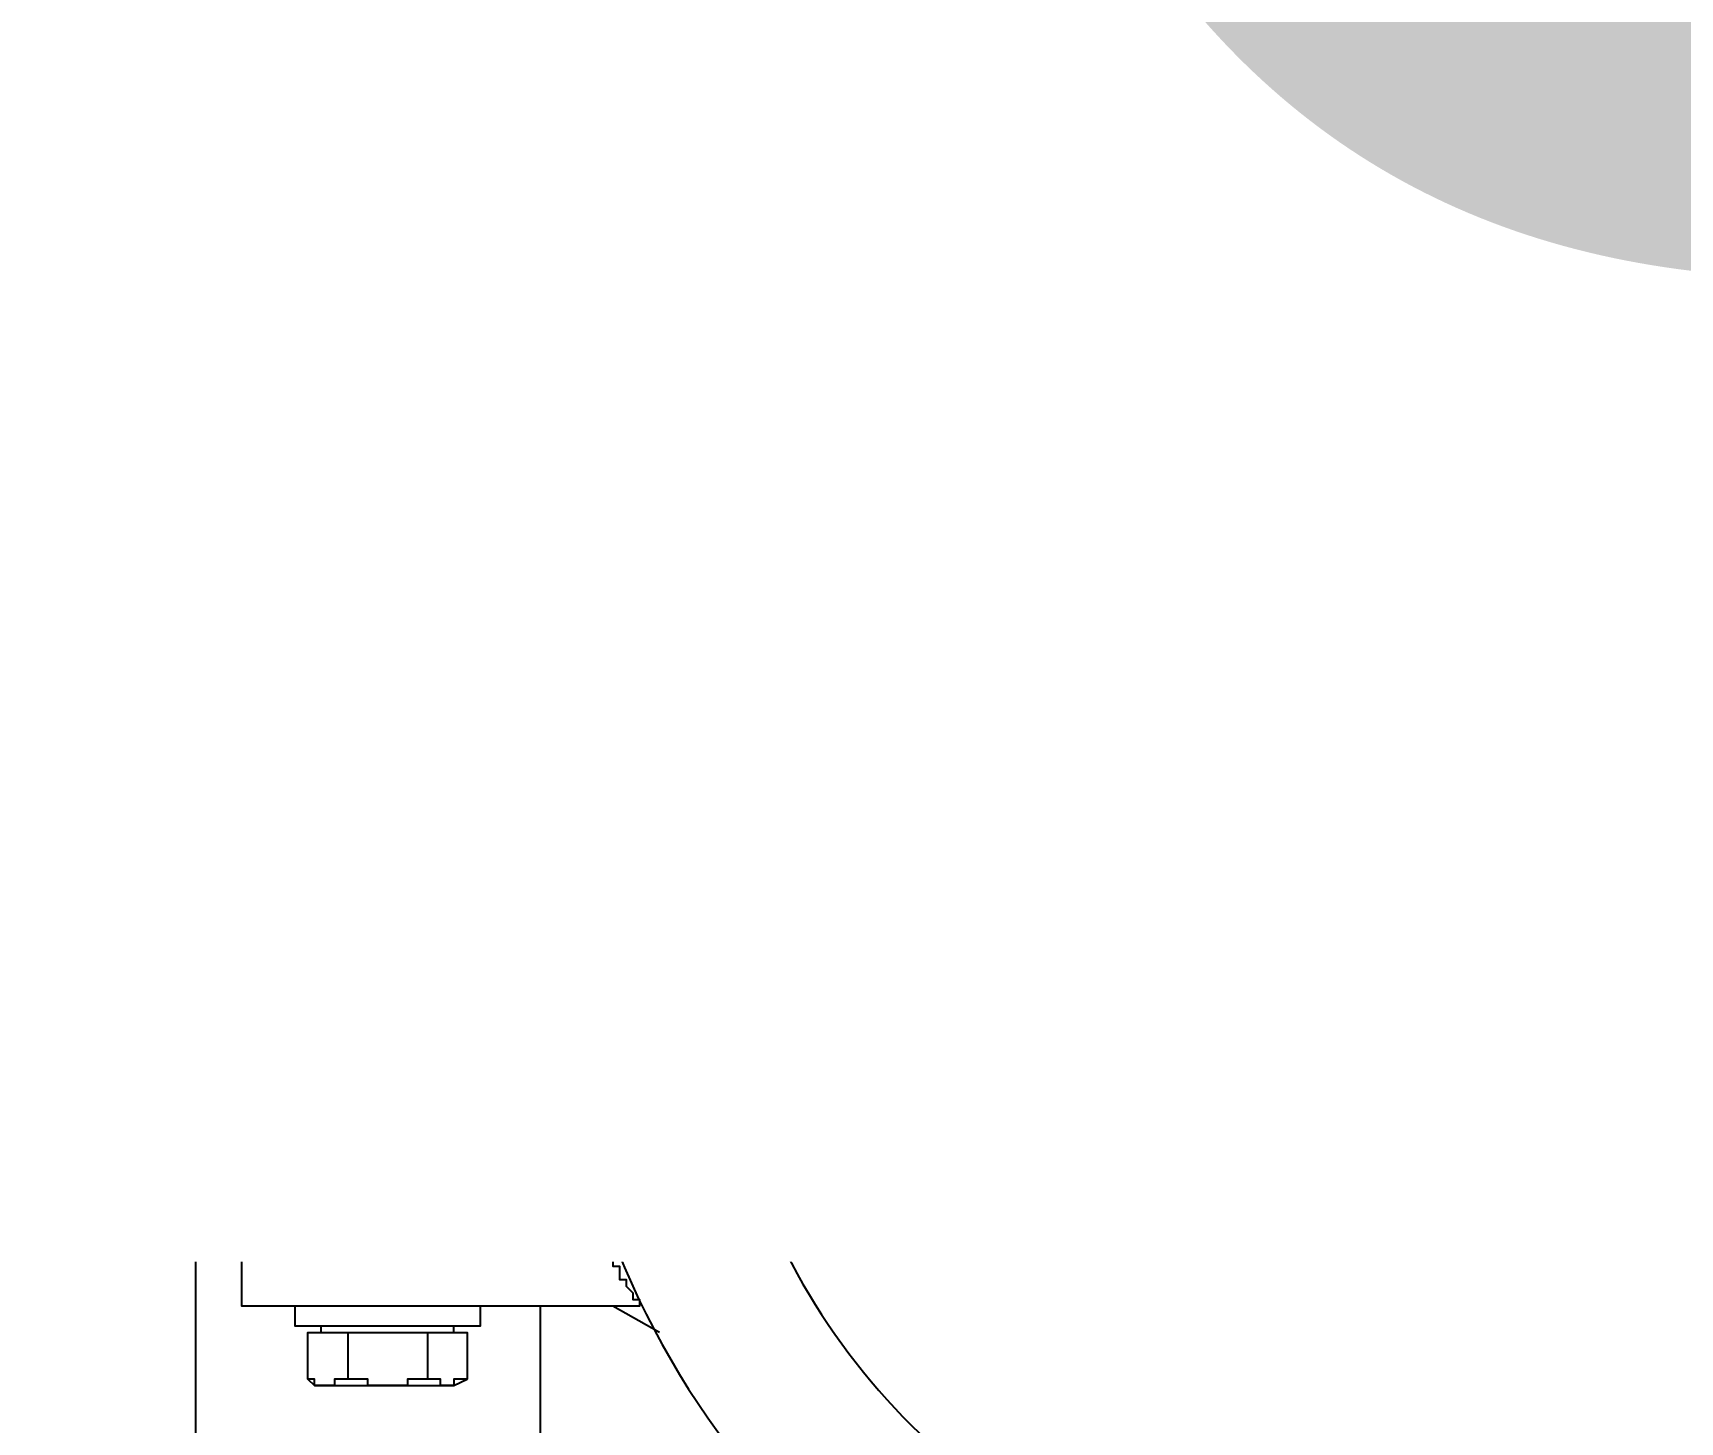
# Model space of a CAD drawing. Header units: millimetres. Extents: x -300 to 383236, y -195106 to -144646.
# Drawn here: x 8052.4 to 8265.1, y -175467.6 to -175288.2 of the extents above; entities that cross this region are included whole.
import ezdxf
from ezdxf.enums import TextEntityAlignment as Align

# ---------------------------------------------------------------- set-up
doc = ezdxf.new("R2010")
doc.units = ezdxf.units.MM
doc.header["$LTSCALE"] = 60
doc.set_wipeout_variables(frame=1)
doc.layers.add('C_TEXT_CONTAINER NO', color=7, linetype='Continuous')
doc.layers.add('PDF3_형상', color=7, linetype='Continuous')
doc.styles.add('Arial', font='arial.ttf')

# ---------------------------------------------------------------- blocks, each defined once
blk = doc.blocks.new('A$C688d464c')
at = {"layer": 'PDF3_형상', "color": 253, "lineweight": 25}
for points in [[(3121.49, -1707.69), (3121.49, -1713.68), (3088.13, -1713.68), (3082.13, -1711.97), (3077.86, -1707.69), (3076.14, -1701.7), (3076.14, -1514.29)], [(3086.41, -1698.28), (3127.48, -1698.28), (3127.48, -1707.69), (3088.13, -1707.69), (3083.85, -1705.99), (3082.13, -1701.7), (3082.13, -1516.01)], [(3124.92, -1519.43), (3124.92, -1655.49)], [(3193.38, -1622.12), (3190.82, -1620.41), (3187.39, -1621.26), (3185.68, -1623.83), (3186.53, -1626.39)], [(3194.23, -1622.12), (3211.35, -1652.07)], [(3202.79, -1657.21), (3185.68, -1626.39)], [(3201.08, -1630.68), (3206.22, -1630.68), (3207.08, -1631.53), (3208.78, -1632.39), (3210.49, -1632.39), (3211.35, -1633.24), (3213.07, -1634.1), (3213.91, -1635.82), (3214.77, -1636.67), (3215.63, -1638.38), (3216.49, -1639.23), (3216.49, -1640.95), (3217.34, -1642.66), (3217.34, -1646.94), (3216.49, -1648.64), (3216.49, -1650.36), (3215.63, -1651.22), (3214.77, -1652.92), (3213.91, -1653.78), (3213.07, -1655.49), (3212.21, -1656.35)], [(3209.64, -1649.5), (3211.35, -1644.37), (3211.35, -1639.23), (3208.78, -1634.96), (3204.5, -1631.53), (3199.37, -1631.53)], [(3190.82, -1635.82), (3189.1, -1640.95), (3189.1, -1646.08), (3191.66, -1650.36), (3195.95, -1653.78), (3201.08, -1653.78)], [(3212.21, -1637.53), (3212.21, -1638.38), (3213.07, -1639.23), (3213.07, -1640.95), (3213.91, -1641.81), (3213.91, -1646.08), (3213.07, -1646.94), (3213.07, -1648.64), (3212.21, -1649.5), (3212.21, -1650.36), (3211.35, -1651.22), (3212.21, -1650.36), (3212.21, -1649.5), (3213.07, -1648.64), (3213.07, -1647.8), (3213.91, -1646.94), (3213.91, -1641.81), (3213.07, -1640.95), (3213.07, -1639.23), (3212.21, -1639.23), (3212.21, -1638.38), (3211.35, -1636.67)], [(3206.22, -1659.77), (3204.5, -1659.77), (3203.64, -1660.63), (3198.51, -1660.63), (3196.8, -1659.77), (3195.95, -1659.77), (3194.23, -1658.91), (3192.52, -1658.05), (3191.66, -1657.21), (3190.82, -1656.35), (3189.96, -1654.64), (3189.1, -1653.78), (3188.24, -1652.07), (3187.39, -1651.22), (3187.39, -1649.5), (3186.53, -1647.8), (3186.53, -1644.37), (3187.39, -1643.51), (3187.39, -1641.81), (3188.24, -1640.09), (3188.24, -1639.23), (3189.1, -1637.53)], [(3205.36, -1642.66), (3202.79, -1638.38)], [(3195.09, -1642.66), (3197.65, -1646.94)], [(3115.51, -1646.08), (3115.51, -1652.07), (3094.96, -1652.07), (3094.96, -1646.08)], [(3100.1, -1652.07), (3100.1, -1646.08)], [(3110.38, -1652.07), (3110.38, -1646.08)], [(3189.96, -1650.36), (3190.82, -1650.36), (3190.82, -1651.22), (3191.66, -1652.07), (3191.66, -1652.92), (3192.52, -1652.92), (3192.52, -1653.78), (3193.38, -1653.78), (3193.38, -1654.64), (3194.23, -1654.64), (3195.09, -1655.49), (3195.95, -1655.49), (3196.8, -1656.35), (3202.79, -1656.35), (3196.8, -1656.35), (3195.95, -1655.49), (3195.09, -1655.49), (3194.23, -1654.64), (3193.38, -1654.64), (3193.38, -1653.78), (3192.52, -1653.78), (3192.52, -1652.92), (3191.66, -1652.92), (3191.66, -1652.07), (3190.82, -1651.22), (3189.96, -1648.64)], [(3096.68, -1652.07), (3096.68, -1652.92)], [(3113.8, -1652.07), (3113.8, -1652.92)], [(3140.32, -1652.07), (3134.33, -1655.49)], [(3203.64, -1656.35), (3206.22, -1658.91), (3208.78, -1658.05), (3211.35, -1655.49), (3210.49, -1652.07)], [(3117.21, -1655.49), (3117.21, -1652.92), (3093.26, -1652.92), (3093.26, -1655.49)], [(3137.75, -1655.49), (3137.75, -1656.35), (3136.9, -1656.35), (3136.9, -1657.21), (3136.05, -1658.05), (3136.05, -1658.91), (3135.19, -1658.91), (3135.19, -1660.63), (3134.33, -1660.63), (3134.33, -1661.49), (3133.47, -1662.34), (3133.47, -1663.2), (3132.63, -1664.06), (3132.63, -1664.9), (3131.77, -1664.9), (3131.77, -1666.62), (3130.91, -1667.48), (3131.77, -1666.62), (3131.77, -1664.9), (3132.63, -1664.9), (3132.63, -1664.06), (3133.47, -1663.2), (3133.47, -1662.34), (3134.33, -1661.49), (3134.33, -1660.63), (3135.19, -1660.63), (3135.19, -1658.91), (3136.05, -1658.91), (3136.05, -1658.05), (3136.9, -1657.21), (3136.9, -1656.35), (3137.75, -1656.35), (3137.75, -1655.49), (3086.41, -1655.49), (3086.41, -1707.69)], [(3082.13, -1663.2), (3086.41, -1663.2)], [(3086.41, -1669.19), (3082.13, -1669.19)], [(3133.47, -1667.48), (3086.41, -1667.48)], [(3127.48, -1694), (3123.21, -1698.28), (3125.78, -1682.88), (3130.91, -1668.33)], [(3204.5, -1703.41), (3204.5, -1680.31), (3206.22, -1675.17), (3211.35, -1673.47), (3208.78, -1673.47), (3205.36, -1676.89)], [(3211.35, -1675.17), (3211.35, -1673.47), (3258.41, -1673.47), (3258.41, -1675.17)], [(3264.41, -1676.89), (3260.99, -1673.47), (3258.41, -1673.47), (3263.55, -1675.17), (3265.26, -1680.31), (3263.55, -1680.31), (3263.55, -1678.6), (3262.69, -1678.6)], [(3263.55, -1679.46), (3263.55, -1680.31), (3263.55, -1682.88), (3263.55, -1679.46), (3260.99, -1676.03), (3257.56, -1675.17), (3254.14, -1676.89), (3251.57, -1679.46), (3252.42, -1683.74)], [(3209.64, -1676.03), (3208.78, -1678.6), (3207.08, -1680.31), (3205.36, -1680.31)], [(3207.08, -1677.74), (3207.08, -1678.6), (3207.08, -1679.46), (3206.22, -1679.46), (3206.22, -1680.31), (3206.22, -1682.02), (3207.08, -1682.02), (3207.08, -1682.88)], [(3218.2, -1682.02), (3218.2, -1680.31), (3217.34, -1678.6), (3215.63, -1676.03), (3210.49, -1676.03)], [(3253.28, -1676.89), (3217.34, -1676.89)], [(3262.69, -1682.88), (3262.69, -1679.46), (3260.13, -1676.89), (3257.56, -1676.03), (3254.14, -1676.89), (3252.42, -1680.31), (3253.28, -1682.88), (3251.57, -1681.16), (3250.71, -1681.16)], [(3254.14, -1676.03), (3253.28, -1678.6), (3251.57, -1680.31)], [(3254.14, -1682.88), (3253.28, -1679.46), (3255.84, -1677.74), (3259.27, -1676.89), (3261.84, -1679.46), (3261.84, -1682.88), (3262.69, -1681.16)], [(3262.69, -1682.02), (3262.69, -1680.31), (3261.84, -1678.6), (3260.13, -1676.03), (3255, -1676.03)], [(3207.93, -1683.74), (3207.08, -1703.41), (3211.35, -1703.41), (3211.35, -1698.28), (3212.21, -1695.72), (3213.07, -1694), (3213.91, -1692.29), (3214.77, -1689.73), (3216.49, -1688.01), (3218.2, -1686.3), (3219.05, -1684.59), (3221.62, -1683.74), (3223.32, -1682.02), (3225.04, -1681.16), (3227.61, -1680.31), (3229.31, -1679.46), (3240.44, -1679.46), (3243.01, -1680.31), (3244.73, -1681.16), (3246.43, -1682.02), (3249, -1682.88)], [(3218.2, -1682.88), (3218.2, -1679.46)], [(3252.42, -1679.46), (3252.42, -1682.88)], [(3100.96, -1684.59), (3100.96, -1681.16)], [(3111.22, -1681.16), (3111.22, -1684.59)], [(3207.08, -1681.16), (3208.78, -1682.88), (3209.64, -1685.44)], [(3207.93, -1680.31), (3207.93, -1682.02)], [(3210.49, -1685.44), (3215.63, -1685.44), (3218.2, -1681.16)], [(3247.29, -1722.25), (3245.57, -1723.95), (3243.01, -1724.81), (3241.3, -1724.81), (3239.59, -1725.66), (3231.03, -1725.66), (3229.31, -1724.81), (3226.75, -1724.81), (3225.04, -1723.95), (3223.32, -1722.25), (3221.62, -1721.39), (3219.9, -1719.67), (3218.2, -1718.82), (3217.34, -1717.11), (3215.63, -1715.4), (3214.77, -1713.68), (3213.91, -1711.97), (3213.07, -1709.41), (3213.07, -1707.69), (3212.21, -1705.99), (3212.21, -1700), (3213.07, -1698.28), (3213.07, -1696.58), (3213.91, -1694.86), (3214.77, -1692.29), (3215.63, -1690.58), (3216.49, -1688.87), (3218.2, -1687.15), (3219.9, -1686.3), (3221.62, -1684.59), (3223.32, -1683.74), (3225.04, -1682.88), (3226.75, -1682.02), (3228.46, -1681.16), (3231.03, -1680.31), (3239.59, -1680.31), (3241.3, -1681.16), (3243.01, -1681.16), (3245.57, -1682.02), (3247.29, -1683.74)], [(3219.9, -1681.16), (3219.05, -1681.16)], [(3301.2, -1725.66), (3237.88, -1722.25), (3234.46, -1722.25), (3234.46, -1683.74), (3237.88, -1683.74), (3301.2, -1680.31)], [(3252.42, -1680.31), (3252.42, -1682.02)], [(3266.12, -1682.02), (3266.12, -1680.31)], [(3100.1, -1684.59), (3100.1, -1682.88)], [(3112.08, -1684.59), (3112.08, -1682.88)], [(3100.96, -1694), (3100.96, -1686.3), (3100.96, -1685.44), (3095.82, -1685.44), (3095.82, -1686.3), (3097.54, -1684.59), (3114.65, -1684.59), (3116.36, -1686.3), (3116.36, -1694)], [(3100.96, -1686.3), (3101.81, -1685.44), (3111.22, -1685.44), (3111.22, -1686.3), (3111.22, -1685.44), (3116.36, -1685.44), (3116.36, -1686.3)], [(3095.82, -1694), (3095.82, -1686.3)], [(3111.22, -1694), (3111.22, -1686.3)], [(3114.65, -1695.72), (3116.36, -1694), (3116.36, -1694.86), (3111.22, -1694.86), (3111.22, -1694), (3111.22, -1694.86), (3101.81, -1694.86), (3100.96, -1694), (3100.96, -1694.86), (3095.82, -1694.86), (3095.82, -1694), (3097.54, -1695.72)], [(3094.11, -1698.28), (3094.11, -1695.72), (3118.07, -1695.72), (3118.07, -1698.28)], [(3106.09, -1707.69), (3106.09, -1698.28)], [(3211.35, -1730.8), (3211.35, -1732.51), (3206.22, -1730.8), (3204.5, -1725.66), (3204.5, -1703.41), (3207.08, -1703.41), (3207.93, -1722.25)], [(3249, -1723.1), (3246.43, -1723.95), (3244.73, -1724.81), (3243.01, -1725.66), (3240.44, -1726.52), (3229.31, -1726.52), (3227.61, -1725.66), (3225.04, -1724.81), (3223.32, -1723.95), (3221.62, -1722.25), (3219.9, -1721.39), (3218.2, -1719.67), (3216.49, -1717.97), (3214.77, -1716.25), (3213.91, -1714.54), (3213.07, -1711.97), (3212.21, -1710.26), (3212.21, -1708.55), (3211.35, -1705.99), (3211.35, -1703.41), (3212.21, -1703.41)], [(3111.22, -1713.68), (3111.22, -1707.69)], [(3123.21, -1707.69), (3127.48, -1711.97)], [(3123.21, -1708.55), (3125.78, -1723.95), (3130.91, -1738.49), (3131.77, -1739.35), (3131.77, -1741.07), (3132.63, -1741.07), (3132.63, -1741.92), (3133.47, -1742.78), (3133.47, -1743.64), (3134.33, -1744.5), (3134.33, -1745.34), (3135.19, -1745.34), (3135.19, -1747.06), (3136.05, -1747.06), (3136.05, -1747.92), (3136.9, -1748.77), (3136.9, -1749.63), (3137.75, -1749.63), (3137.75, -1750.48)], [(3080.42, -1711.12), (3080.42, -1902.8)], [(3130.91, -1738.49), (3131.77, -1739.35), (3131.77, -1741.07), (3132.63, -1741.07), (3132.63, -1741.92), (3133.47, -1742.78), (3133.47, -1743.64), (3134.33, -1744.5), (3134.33, -1745.34), (3135.19, -1745.34), (3135.19, -1747.06), (3136.05, -1747.06), (3136.05, -1747.92), (3136.9, -1748.77), (3136.9, -1749.63), (3137.75, -1749.63), (3137.75, -1750.48), (3086.41, -1750.48), (3086.41, -1713.68)], [(3094.11, -1713.68), (3094.11, -1716.25), (3118.07, -1716.25), (3118.07, -1713.68)], [(3111.22, -1717.11), (3111.22, -1723.1), (3110.38, -1723.1), (3110.38, -1723.95), (3106.09, -1723.95), (3102.67, -1723.95), (3101.81, -1723.1), (3100.1, -1723.1), (3100.1, -1723.95), (3098.39, -1723.95), (3096.68, -1723.95), (3096.68, -1723.1), (3095.82, -1723.1), (3095.82, -1717.11), (3116.36, -1717.11), (3116.36, -1723.1)], [(3097.54, -1717.11), (3097.54, -1716.25)], [(3100.96, -1717.11), (3100.96, -1723.1)], [(3114.65, -1717.11), (3114.65, -1716.25)], [(3209.64, -1720.53), (3208.78, -1723.1), (3207.08, -1724.81)], [(3218.2, -1726.52), (3218.2, -1724.81), (3217.34, -1723.1), (3215.63, -1720.53), (3210.49, -1720.53)], [(3095.82, -1723.1), (3097.54, -1723.95), (3115.51, -1723.95), (3116.36, -1723.1), (3115.51, -1723.95), (3113.8, -1723.95), (3112.08, -1723.95), (3112.08, -1723.1), (3111.22, -1723.1)], [(3205.36, -1729.08), (3208.78, -1732.51), (3211.35, -1732.51), (3258.41, -1732.51), (3263.55, -1730.8), (3265.26, -1725.66), (3263.55, -1725.66), (3263.55, -1723.1)], [(3207.08, -1723.1), (3207.08, -1723.95), (3206.22, -1723.95), (3206.22, -1725.66), (3206.22, -1726.52), (3207.08, -1726.52), (3207.08, -1727.38)], [(3218.2, -1727.38), (3218.2, -1723.95)], [(3253.28, -1723.1), (3251.57, -1724.81)], [(3252.42, -1723.1), (3251.57, -1727.38), (3254.14, -1729.94), (3257.56, -1731.66), (3260.99, -1730.8), (3263.55, -1727.38), (3263.55, -1723.95)], [(3253.28, -1723.95), (3252.42, -1726.52), (3254.14, -1729.94), (3257.56, -1730.8), (3260.13, -1729.94), (3262.69, -1727.38), (3262.69, -1723.95)], [(3252.42, -1723.95), (3252.42, -1727.38)], [(3254.14, -1723.95), (3253.28, -1727.38), (3255.84, -1729.08), (3259.27, -1729.94), (3261.84, -1727.38), (3261.84, -1723.95)], [(3263.55, -1725.66), (3263.55, -1727.38), (3262.69, -1727.38), (3262.69, -1726.52), (3262.69, -1724.81), (3261.84, -1723.1)], [(3266.12, -1725.66), (3266.12, -1723.95)], [(3205.36, -1725.66), (3207.08, -1725.66), (3208.78, -1727.38), (3209.64, -1729.94)], [(3207.93, -1724.81), (3207.93, -1726.52)], [(3210.49, -1729.94), (3215.63, -1729.94), (3217.34, -1727.38), (3218.2, -1725.66)], [(3219.05, -1725.66), (3219.9, -1725.66)], [(3250.71, -1725.66), (3251.57, -1725.66), (3253.28, -1727.38), (3254.14, -1729.94)], [(3252.42, -1724.81), (3252.42, -1726.52)], [(3255, -1729.94), (3260.13, -1729.94), (3261.84, -1727.38), (3262.69, -1725.66)], [(3217.34, -1729.94), (3253.28, -1729.94)], [(3258.41, -1730.8), (3258.41, -1732.51), (3260.99, -1732.51), (3264.41, -1729.08)], [(3080.42, -1736.79), (3086.41, -1736.79)], [(3133.47, -1738.49), (3086.41, -1738.49)], [(3086.41, -1742.78), (3080.42, -1742.78)], [(3124.92, -1750.48), (3124.92, -1902.8), (3055.61, -1902.8), (3053.89, -1902.8), (3053.89, -1901.94), (3053.03, -1901.94), (3053.03, -1901.1), (3053.03, -1866.86), (3053.03, -1866.01)], [(3093.26, -1750.48), (3093.26, -1753.05), (3117.21, -1753.05), (3117.21, -1750.48)], [(3140.32, -1753.91), (3134.33, -1750.48)], [(3110.38, -1753.91), (3110.38, -1759.9), (3107.8, -1759.9), (3107.8, -1760.74), (3105.24, -1760.74), (3102.67, -1760.74), (3102.67, -1759.9), (3098.39, -1759.9), (3098.39, -1760.74), (3097.54, -1760.74), (3095.82, -1760.74), (3095.82, -1759.9), (3094.96, -1759.9), (3094.96, -1753.91), (3115.51, -1753.91), (3115.51, -1759.9)], [(3096.68, -1753.91), (3096.68, -1753.05)], [(3100.1, -1753.91), (3100.1, -1759.9)], [(3113.8, -1753.91), (3113.8, -1753.05)], [(3094.96, -1759.9), (3095.82, -1760.74), (3113.8, -1760.74), (3115.51, -1759.9), (3113.8, -1759.9), (3113.8, -1760.74), (3112.94, -1760.74), (3112.08, -1760.74), (3112.08, -1759.9), (3110.38, -1759.9)]]:
    blk.add_lwpolyline(points, dxfattribs=at)
for points in [[(3115.51, -1646.08), (3113.8, -1645.23), (3095.82, -1645.23), (3094.96, -1646.08), (3095.82, -1646.08), (3096.68, -1645.23), (3097.54, -1645.23), (3098.39, -1645.23), (3098.39, -1646.08), (3102.67, -1646.08), (3102.67, -1645.23), (3105.24, -1645.23), (3106.95, -1645.23), (3107.8, -1646.08), (3110.38, -1646.08), (3112.08, -1646.08), (3112.08, -1645.23), (3112.94, -1645.23), (3113.8, -1645.23), (3113.8, -1646.08)], [(3207.93, -1681.16), (3208.78, -1684.59), (3212.21, -1686.3), (3215.63, -1685.44), (3218.2, -1682.88), (3218.2, -1679.46), (3215.63, -1676.89), (3212.21, -1676.03), (3208.78, -1677.74)], [(3208.78, -1681.16), (3209.64, -1684.59), (3213.07, -1685.44), (3216.49, -1684.59), (3217.34, -1681.16), (3216.49, -1677.74), (3213.07, -1676.89), (3209.64, -1677.74)], [(3112.08, -1682.88), (3111.22, -1681.16), (3100.96, -1681.16), (3100.1, -1682.88)], [(3207.93, -1725.66), (3208.78, -1729.08), (3212.21, -1730.8), (3215.63, -1729.94), (3218.2, -1727.38), (3218.2, -1723.95), (3215.63, -1721.39), (3212.21, -1720.53), (3208.78, -1722.25)], [(3208.78, -1725.66), (3209.64, -1729.08), (3213.07, -1729.94), (3216.49, -1729.08), (3217.34, -1725.66), (3216.49, -1722.25), (3213.07, -1721.39), (3209.64, -1722.25)]]:
    blk.add_lwpolyline(points, close=True, dxfattribs=at)
blk.add_lwpolyline([(3239.59, -1722.25), (3234.46, -1722.25, -0.971432), (3234.46, -1684.59), (3234.46, -1683.74), (3239.59, -1683.74)], format="xyb", dxfattribs=at)
for centre, radius in [((3213.21, -1681.02), 6.14), ((3213.21, -1725.52), 6.13)]:
    blk.add_circle(centre, radius, dxfattribs=at)
for centre, radius, start, end in [((3235.26, -1703.07), 108.11, 14.954, 321.6395), ((3235.6, -1703.58), 88.28, 18.7682, 116.6771), ((3234.95, -1703.71), 87.86, 122.7652, 317.278)]:
    blk.add_arc(centre, radius, start, end, dxfattribs=at)
blk = doc.blocks.new('A$C44261593')
h = blk.add_hatch()
h.set_pattern_fill('ANSI31', color=253, scale=100)
h.set_pattern_definition([(45, (0, -50460), (-224.5064, 224.5064), [])])
edge = h.paths.add_edge_path()
edge.add_line((-58347.03, -14256), (-58347.03, -14056))
edge.add_line((-58347.03, -14056), (-57547.03, -14056))
edge.add_line((-57547.03, -14056), (-57547.03, -15056))
edge.add_line((-57547.03, -15056), (-60547.03, -15056))
edge.add_line((-60547.03, -15056), (-60547.03, -31056))
edge.add_line((-60547.03, -31056), (-57647.03, -31056))
edge.add_line((-57647.03, -31056), (-57647.03, -32268))
edge.add_line((-57647.03, -32268), (-43347.03, -32268))
edge.add_line((-43347.03, -32268), (-43347.03, -29256))
edge.add_line((-43347.03, -29256), (-34347.03, -29256))
edge.add_line((-34347.03, -29256), (-34347.03, -14206))
edge.add_line((-34347.03, -14206), (-33547.03, -14206))
edge.add_line((-33547.03, -14206), (-33547.03, -29256))
edge.add_line((-33547.03, -29256), (-30497.03, -29256))
edge.add_line((-30497.03, -29256), (-30497.03, -30056))
edge.add_line((-30497.03, -30056), (-30547.03, -30056))
edge.add_line((-30547.03, -30056), (-30547.03, -34906))
edge.add_line((-30547.03, -34906), (-30569.24, -34906))
edge.add_arc((-31589.72, -35133.69), 1045.58, 12.57767, 76.57873)
edge.add_line((-31347.03, -34116.66), (-31347.03, -30056))
edge.add_line((-31347.03, -30056), (-42547.03, -30056))
edge.add_line((-42547.03, -30056), (-42547.03, -34906))
edge.add_line((-42547.03, -34906), (-43347.03, -34906))
edge.add_line((-43347.03, -34906), (-43347.03, -33068))
edge.add_line((-43347.03, -33068), (-57647.03, -33068))
edge.add_line((-57647.03, -33068), (-57647.03, -34906))
edge.add_line((-57647.03, -34906), (-58447.03, -34906))
edge.add_line((-58447.03, -34906), (-58447.03, -31856))
edge.add_line((-58447.03, -31856), (-66197.03, -31856))
edge.add_line((-66197.03, -31856), (-66197.03, -31056))
edge.add_line((-66197.03, -31056), (-61347.03, -31056))
edge.add_line((-61347.03, -31056), (-61347.03, -14256))
edge.add_line((-61347.03, -14256), (-58347.03, -14256))

msp = doc.modelspace()

# ---------------------------------------------------------------- block references
for name, p in [('A$C44261593', (71340, -144646.13)), ('A$C688d464c', (4992.97, -173702.13))]:
    msp.add_blockref(name, p)

# ---------------------------------------------------------------- next in the draw order: wipeouts: each hides what was drawn before it
msp.add_wipeout([(6787.44, -175446.9), (8737.04, -175446.9), (8737.04, -174827.29), (6787.44, -174827.29)]).dxf.layer = 'C_TEXT_CONTAINER NO'

# ---------------------------------------------------------------- next in the draw order: texts
at = {"layer": 'C_TEXT_CONTAINER NO', "color": 3, "style": 'Arial'}
msp.add_text('A1-6-08', height=360, dxfattribs=at).set_placement((7808.41, -175134.77), align=Align.MIDDLE_CENTER)

doc.saveas('drawing.dxf')
